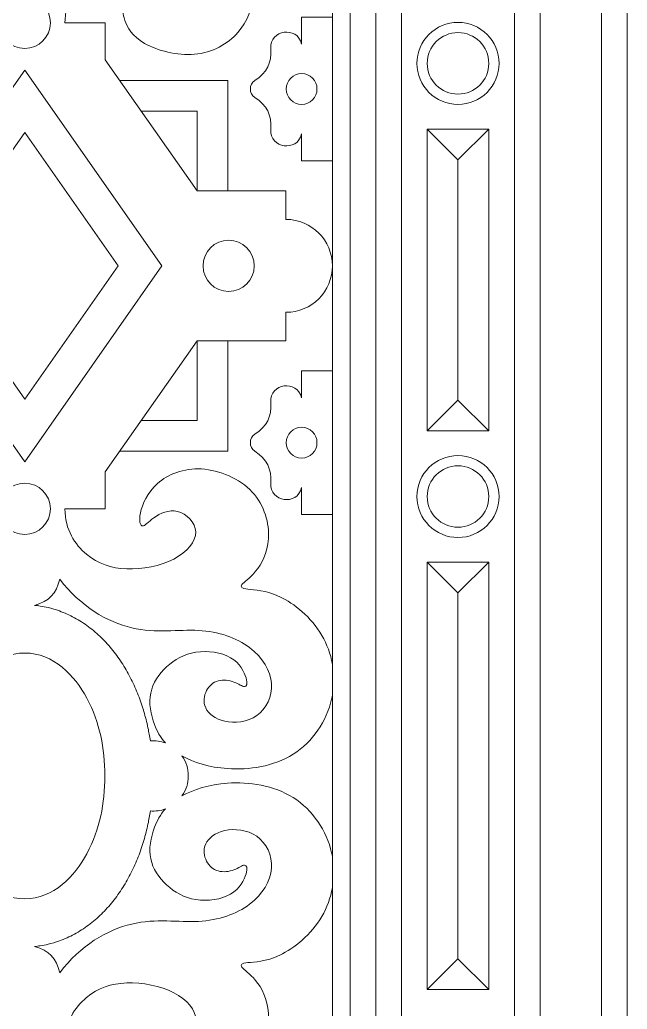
# Model space of a CAD drawing. Header units: millimetres. Extents: x 313 to 609, y -59 to 250.
# Drawn here: x 378.4 to 444.6, y 80.8 to 188.6 of the extents above; entities that cross this region are included whole.
import ezdxf

# ---------------------------------------------------------------- set-up
doc = ezdxf.new("R2010")
doc.units = ezdxf.units.MM
doc.header["$MEASUREMENT"] = 0
doc.layers.add('Default', color=7, linetype='Continuous')

msp = doc.modelspace()

# ---------------------------------------------------------------- linework, layer by layer
at = {"layer": 'Default', "lineweight": 9}
for points, knots in [([(313.2637, -37.0836), (313.2637, -37.0836), (444.551, -37.0836), (444.551, -37.0836), (444.551, -37.0836), (444.551, -37.0836), (444.551, 249.5131), (444.551, 249.5131), (444.551, 249.5131), (444.551, 249.5131), (313.2637, 249.5131), (313.2637, 249.5131), (313.2637, 249.5131), (313.2637, 249.5131), (313.2637, -37.0836), (313.2637, -37.0836)], [0, 0, 0, 0, 0.2, 0.2, 0.2, 0.2, 0.4, 0.4, 0.4, 0.4, 0.6, 0.6, 0.6, 0.6, 1, 1, 1, 1]), ([(316.057, -34.2903), (316.057, -34.2903), (441.7574, -34.2903), (441.7574, -34.2903), (441.7574, -34.2903), (441.7574, -34.2903), (441.7574, 246.7198), (441.7574, 246.7198), (441.7574, 246.7198), (441.7574, 246.7198), (316.057, 246.7198), (316.057, 246.7198), (316.057, 246.7198), (316.057, 246.7198), (316.057, -34.2903), (316.057, -34.2903)], [0, 0, 0, 0, 0.2, 0.2, 0.2, 0.2, 0.4, 0.4, 0.4, 0.4, 0.6, 0.6, 0.6, 0.6, 1, 1, 1, 1]), ([(322.7612, -27.5861), (322.7612, -27.5861), (435.0536, -27.5861), (435.0536, -27.5861), (435.0536, -27.5861), (435.0536, -27.5861), (435.0536, 240.0159), (435.0536, 240.0159), (435.0536, 240.0159), (435.0536, 240.0159), (322.7612, 240.0159), (322.7612, 240.0159), (322.7612, 240.0159), (322.7612, 240.0159), (322.7612, -27.5861), (322.7612, -27.5861)], [0, 0, 0, 0, 0.2, 0.2, 0.2, 0.2, 0.4, 0.4, 0.4, 0.4, 0.6, 0.6, 0.6, 0.6, 1, 1, 1, 1]), ([(325.5545, -24.7928), (325.5545, -24.7928), (432.2602, -24.7928), (432.2602, -24.7928), (432.2602, -24.7928), (432.2602, -24.7928), (432.2602, 237.2226), (432.2602, 237.2226), (432.2602, 237.2226), (432.2602, 237.2226), (325.5545, 237.2226), (325.5545, 237.2226), (325.5545, 237.2226), (325.5545, 237.2226), (325.5545, -24.7928), (325.5545, -24.7928)], [0, 0, 0, 0, 0.2, 0.2, 0.2, 0.2, 0.4, 0.4, 0.4, 0.4, 0.6, 0.6, 0.6, 0.6, 1, 1, 1, 1]), ([(337.845, -12.502), (337.845, -12.502), (419.9694, -12.502), (419.9694, -12.502), (419.9694, -12.502), (419.9694, -12.502), (419.9694, 224.9318), (419.9694, 224.9318), (419.9694, 224.9318), (419.9694, 224.9318), (337.845, 224.9318), (337.845, 224.9318), (337.845, 224.9318), (337.845, 224.9318), (337.845, -12.502), (337.845, -12.502)], [0, 0, 0, 0, 0.2, 0.2, 0.2, 0.2, 0.4, 0.4, 0.4, 0.4, 0.6, 0.6, 0.6, 0.6, 1, 1, 1, 1]), ([(340.6387, -9.7089), (340.6387, -9.7089), (417.1761, -9.7089), (417.1761, -9.7089), (417.1761, -9.7089), (417.1761, -9.7089), (417.1761, 222.1384), (417.1761, 222.1384), (417.1761, 222.1384), (417.1761, 222.1384), (340.6387, 222.1384), (340.6387, 222.1384), (340.6387, 222.1384), (340.6387, 222.1384), (340.6387, -9.7089), (340.6387, -9.7089)], [0, 0, 0, 0, 0.2, 0.2, 0.2, 0.2, 0.4, 0.4, 0.4, 0.4, 0.6, 0.6, 0.6, 0.6, 1, 1, 1, 1]), ([(343.4317, -6.9156), (343.4317, -6.9156), (414.3827, -6.9156), (414.3827, -6.9156), (414.3827, -6.9156), (414.3827, -6.9156), (414.3827, 219.3451), (414.3827, 219.3451), (414.3827, 219.3451), (414.3827, 219.3451), (343.4317, 219.3451), (343.4317, 219.3451), (343.4317, 219.3451), (343.4317, 219.3451), (343.4317, -6.9156), (343.4317, -6.9156)], [0, 0, 0, 0, 0.2, 0.2, 0.2, 0.2, 0.4, 0.4, 0.4, 0.4, 0.6, 0.6, 0.6, 0.6, 1, 1, 1, 1]), ([(345.3873, -4.96), (345.3873, -4.96), (412.4275, -4.96), (412.4275, -4.96), (412.4275, -4.96), (412.4275, -4.96), (412.4275, 217.3898), (412.4275, 217.3898), (412.4275, 217.3898), (412.4275, 217.3898), (345.3873, 217.3898), (345.3873, 217.3898), (345.3873, 217.3898), (345.3873, 217.3898), (345.3873, -4.96), (345.3873, -4.96)], [0, 0, 0, 0, 0.2, 0.2, 0.2, 0.2, 0.4, 0.4, 0.4, 0.4, 0.6, 0.6, 0.6, 0.6, 1, 1, 1, 1]), ([(383.2947, 188.2823), (383.2947, 190.5641), (384.382, 192.1818), (385.637, 193.232), (385.637, 193.232), (386.8921, 194.2824), (388.3153, 194.7652), (389.7388, 194.8503), (389.7388, 194.8503), (391.1626, 194.9351), (392.5867, 194.6223), (393.4743, 193.9749), (393.4743, 193.9749), (394.3616, 193.3275), (394.7125, 192.3455), (394.6425, 191.4968), (394.6425, 191.4968), (394.5728, 190.648), (394.0823, 189.9327), (393.3744, 189.6154), (393.3744, 189.6154), (392.6662, 189.2983), (391.7403, 189.3793), (391.0825, 189.5561), (391.0825, 189.5561), (390.425, 189.7331), (390.0354, 190.0057), (389.8189, 189.8965), (389.8189, 189.8965), (389.6021, 189.7871), (389.5588, 189.2957), (389.8126, 188.5584), (389.8126, 188.5584), (390.0662, 187.8212), (390.6169, 186.8383), (391.9737, 186.0519), (391.9737, 186.0519), (393.3305, 185.2654), (395.4927, 184.6758), (397.4234, 184.8579), (397.4234, 184.8579), (399.354, 185.04), (401.0527, 185.9937), (402.1316, 187.2179), (402.1316, 187.2179), (403.2105, 188.4422), (403.6693, 189.9366), (403.7761, 191.2868), (403.7761, 191.2868), (403.8828, 192.6368), (403.6373, 193.8432), (403.3117, 194.713), (403.3117, 194.713), (402.9863, 195.5828), (402.5806, 196.1164), (402.4647, 196.4622), (402.4647, 196.4622), (402.3487, 196.808), (402.5225, 196.9657), (403.1898, 197.1099), (403.1898, 197.1099), (403.8568, 197.254), (405.0172, 197.3845), (406.479, 198.0921), (406.479, 198.0921), (407.9407, 198.8), (409.7035, 200.0853), (410.9657, 202.0915), (410.9657, 202.0915), (411.6178, 203.128), (412.1362, 204.3573), (412.4275, 205.6251)], [0, 0, 0, 0, 0.05263158, 0.05263158, 0.05263158, 0.05263158, 0.10526316, 0.10526316, 0.10526316, 0.10526316, 0.15789474, 0.15789474, 0.15789474, 0.15789474, 0.21052632, 0.21052632, 0.21052632, 0.21052632, 0.26315789, 0.26315789, 0.26315789, 0.26315789, 0.31578947, 0.31578947, 0.31578947, 0.31578947, 0.36842105, 0.36842105, 0.36842105, 0.36842105, 0.42105263, 0.42105263, 0.42105263, 0.42105263, 0.47368421, 0.47368421, 0.47368421, 0.47368421, 0.52631579, 0.52631579, 0.52631579, 0.52631579, 0.57894737, 0.57894737, 0.57894737, 0.57894737, 0.63157895, 0.63157895, 0.63157895, 0.63157895, 0.68421053, 0.68421053, 0.68421053, 0.68421053, 0.73684211, 0.73684211, 0.73684211, 0.73684211, 0.78947368, 0.78947368, 0.78947368, 0.78947368, 0.84210526, 0.84210526, 0.84210526, 0.84210526, 0.89473684, 0.89473684, 0.89473684, 0.89473684, 1, 1, 1, 1]), ([(378.9074, 185.4893), (377.3646, 185.4893), (376.114, 186.7396), (376.114, 188.2823), (376.114, 188.2823), (376.114, 189.8253), (377.3646, 191.076), (378.9074, 191.076)], [0, 0, 0, 0, 0.33333333, 0.33333333, 0.33333333, 0.33333333, 1, 1, 1, 1]), ([(378.9074, 185.4893), (380.4501, 185.4893), (381.7007, 186.7396), (381.7007, 188.2823), (381.7007, 188.2823), (381.7007, 189.8253), (380.4501, 191.076), (378.9074, 191.076)], [0, 0, 0, 0, 0.33333333, 0.33333333, 0.33333333, 0.33333333, 1, 1, 1, 1]), ([(412.4275, 188.8977), (412.4275, 188.8977), (409.0754, 188.8977), (409.0754, 188.8977), (409.0754, 188.8977), (409.0754, 188.8977), (409.0754, 185.9724), (409.0754, 185.9724)], [0, 0, 0, 0, 0.33333333, 0.33333333, 0.33333333, 0.33333333, 1, 1, 1, 1]), ([(383.2947, 188.2823), (383.2947, 188.2823), (387.6821, 188.2823), (387.6821, 188.2823), (387.6821, 188.2823), (387.6821, 188.2823), (387.6821, 184.2499), (387.6821, 184.2499)], [0, 0, 0, 0, 0.33333333, 0.33333333, 0.33333333, 0.33333333, 1, 1, 1, 1]), ([(426.1148, 179.4002), (423.6465, 179.4002), (421.6456, 181.4014), (421.6456, 183.8697), (421.6456, 183.8697), (421.6456, 186.338), (423.6465, 188.339), (426.1148, 188.339), (426.1148, 188.339), (428.5831, 188.339), (430.5843, 186.338), (430.5843, 183.8697), (430.5843, 183.8697), (430.5843, 181.4014), (428.5831, 179.4002), (426.1148, 179.4002)], [0, 0, 0, 0, 0.2, 0.2, 0.2, 0.2, 0.4, 0.4, 0.4, 0.4, 0.6, 0.6, 0.6, 0.6, 1, 1, 1, 1]), ([(426.1148, 180.5177), (424.2637, 180.5177), (422.7627, 182.0183), (422.7627, 183.8697), (422.7627, 183.8697), (422.7627, 185.7209), (424.2637, 187.2215), (426.1148, 187.2215), (426.1148, 187.2215), (427.9663, 187.2215), (429.4669, 185.7209), (429.4669, 183.8697), (429.4669, 183.8697), (429.4669, 182.0183), (427.9663, 180.5177), (426.1148, 180.5177)], [0, 0, 0, 0, 0.2, 0.2, 0.2, 0.2, 0.4, 0.4, 0.4, 0.4, 0.6, 0.6, 0.6, 0.6, 1, 1, 1, 1]), ([(410.7513, 181.0761), (410.7513, 182.002), (410.001, 182.7523), (409.0754, 182.7523), (409.0754, 182.7523), (408.1498, 182.7523), (407.3995, 182.002), (407.3995, 181.0761), (407.3995, 181.0761), (407.3995, 180.1505), (408.1498, 179.4002), (409.0754, 179.4002), (409.0754, 179.4002), (410.001, 179.4002), (410.7513, 180.1505), (410.7513, 181.0761)], [0, 0, 0, 0, 0.2, 0.2, 0.2, 0.2, 0.4, 0.4, 0.4, 0.4, 0.6, 0.6, 0.6, 0.6, 1, 1, 1, 1]), ([(401.0349, 169.9677), (401.0349, 169.9677), (401.0349, 182.0079), (401.0349, 182.0079), (401.0349, 182.0079), (401.0349, 182.0079), (389.2521, 182.0079), (389.2521, 182.0079)], [0, 0, 0, 0, 0.33333333, 0.33333333, 0.33333333, 0.33333333, 1, 1, 1, 1]), ([(397.6829, 169.9677), (397.6829, 169.9677), (397.6829, 178.6558), (397.6829, 178.6558), (397.6829, 178.6558), (397.6829, 178.6558), (391.5991, 178.6558), (391.5991, 178.6558)], [0, 0, 0, 0, 0.33333333, 0.33333333, 0.33333333, 0.33333333, 1, 1, 1, 1]), ([(409.0754, 176.1804), (409.0754, 176.1804), (409.0754, 173.2548), (409.0754, 173.2548), (409.0754, 173.2548), (409.0754, 173.2548), (412.4275, 173.2548), (412.4275, 173.2548)], [0, 0, 0, 0, 0.33333333, 0.33333333, 0.33333333, 0.33333333, 1, 1, 1, 1]), ([(422.7627, 176.7121), (422.7627, 176.7121), (426.1148, 173.3601), (426.1148, 173.3601), (426.1148, 173.3601), (426.1148, 173.3601), (429.4669, 176.7121), (429.4669, 176.7121)], [0, 0, 0, 0, 0.33333333, 0.33333333, 0.33333333, 0.33333333, 1, 1, 1, 1]), ([(407.3675, 166.8623), (407.3675, 166.8623), (407.3675, 169.9677), (407.3675, 169.9677), (407.3675, 169.9677), (407.3675, 169.9677), (397.6829, 169.9677), (397.6829, 169.9677)], [0, 0, 0, 0, 0.33333333, 0.33333333, 0.33333333, 0.33333333, 1, 1, 1, 1]), ([(403.9202, 161.8021), (403.9202, 163.3448), (402.6696, 164.5954), (401.1269, 164.5954), (401.1269, 164.5954), (399.5841, 164.5954), (398.3335, 163.3448), (398.3335, 161.8021), (398.3335, 161.8021), (398.3335, 160.2596), (399.5841, 159.0087), (401.1269, 159.0087), (401.1269, 159.0087), (402.6696, 159.0087), (403.9202, 160.2596), (403.9202, 161.8021)], [0, 0, 0, 0, 0.2, 0.2, 0.2, 0.2, 0.4, 0.4, 0.4, 0.4, 0.6, 0.6, 0.6, 0.6, 1, 1, 1, 1]), ([(407.3675, 156.7421), (407.3675, 156.7421), (407.3675, 153.6368), (407.3675, 153.6368), (407.3675, 153.6368), (407.3675, 153.6368), (397.6829, 153.6368), (397.6829, 153.6368)], [0, 0, 0, 0, 0.33333333, 0.33333333, 0.33333333, 0.33333333, 1, 1, 1, 1]), ([(401.0349, 153.6368), (401.0349, 153.6368), (401.0349, 141.5965), (401.0349, 141.5965), (401.0349, 141.5965), (401.0349, 141.5965), (389.2521, 141.5965), (389.2521, 141.5965)], [0, 0, 0, 0, 0.33333333, 0.33333333, 0.33333333, 0.33333333, 1, 1, 1, 1]), ([(397.6829, 153.6368), (397.6829, 153.6368), (397.6829, 144.9486), (397.6829, 144.9486), (397.6829, 144.9486), (397.6829, 144.9486), (391.5991, 144.9486), (391.5991, 144.9486)], [0, 0, 0, 0, 0.33333333, 0.33333333, 0.33333333, 0.33333333, 1, 1, 1, 1]), ([(409.0754, 147.424), (409.0754, 147.424), (409.0754, 150.3493), (409.0754, 150.3493), (409.0754, 150.3493), (409.0754, 150.3493), (412.4275, 150.3493), (412.4275, 150.3493)], [0, 0, 0, 0, 0.33333333, 0.33333333, 0.33333333, 0.33333333, 1, 1, 1, 1]), ([(422.7627, 143.8196), (422.7627, 143.8196), (426.1148, 147.1714), (426.1148, 147.1714), (426.1148, 147.1714), (426.1148, 147.1714), (429.4669, 143.8196), (429.4669, 143.8196)], [0, 0, 0, 0, 0.33333333, 0.33333333, 0.33333333, 0.33333333, 1, 1, 1, 1]), ([(410.7513, 142.528), (410.7513, 141.6025), (410.001, 140.8522), (409.0754, 140.8522), (409.0754, 140.8522), (408.1498, 140.8522), (407.3995, 141.6025), (407.3995, 142.528), (407.3995, 142.528), (407.3995, 143.4536), (408.1498, 144.2042), (409.0754, 144.2042), (409.0754, 144.2042), (410.001, 144.2042), (410.7513, 143.4536), (410.7513, 142.528)], [0, 0, 0, 0, 0.2, 0.2, 0.2, 0.2, 0.4, 0.4, 0.4, 0.4, 0.6, 0.6, 0.6, 0.6, 1, 1, 1, 1]), ([(426.1148, 132.1928), (423.6465, 132.1928), (421.6456, 134.1937), (421.6456, 136.662), (421.6456, 136.662), (421.6456, 139.1306), (423.6465, 141.1315), (426.1148, 141.1315), (426.1148, 141.1315), (428.5831, 141.1315), (430.5843, 139.1306), (430.5843, 136.662), (430.5843, 136.662), (430.5843, 134.1937), (428.5831, 132.1928), (426.1148, 132.1928)], [0, 0, 0, 0, 0.2, 0.2, 0.2, 0.2, 0.4, 0.4, 0.4, 0.4, 0.6, 0.6, 0.6, 0.6, 1, 1, 1, 1]), ([(383.2947, 135.3218), (383.2947, 133.0404), (384.382, 131.4226), (385.637, 130.3725), (385.637, 130.3725), (386.8921, 129.322), (388.3153, 128.8392), (390.0155, 128.7805), (390.0155, 128.7805), (391.716, 128.7218), (393.6938, 129.0874), (395.1547, 129.8458), (395.1547, 129.8458), (396.6155, 130.6038), (397.5595, 131.7547), (397.5399, 132.8025), (397.5399, 132.8025), (397.5204, 133.85), (396.5369, 134.7942), (395.5669, 135.0359), (395.5669, 135.0359), (394.5968, 135.2776), (393.6404, 134.8168), (392.9915, 134.355), (392.9915, 134.355), (392.3429, 133.8939), (392.0025, 133.4318), (391.7474, 133.4538), (391.7474, 133.4538), (391.4924, 133.4754), (391.3227, 133.9808), (391.514, 134.8841), (391.514, 134.8841), (391.7053, 135.7877), (392.2572, 137.089), (393.3842, 138.0876), (393.3842, 138.0876), (394.5111, 139.0861), (396.2128, 139.7822), (398.1725, 139.6662), (398.1725, 139.6662), (400.1319, 139.5499), (402.3496, 138.622), (403.7052, 137.1558), (403.7052, 137.1558), (405.0605, 135.6896), (405.5543, 133.6851), (405.4662, 132.0884), (405.4662, 132.0884), (405.3778, 130.4914), (404.7082, 129.3022), (404.0629, 128.5145), (404.0629, 128.5145), (403.4172, 127.7265), (402.7962, 127.3404), (402.5726, 127.0684), (402.5726, 127.0684), (402.3487, 126.7965), (402.5225, 126.6387), (403.2212, 126.561), (403.2212, 126.561), (403.9199, 126.4833), (405.1432, 126.486), (406.6958, 125.7463), (406.6958, 125.7463), (408.2483, 125.0064), (410.1297, 123.5242), (411.2907, 121.5206), (411.2907, 121.5206), (411.8406, 120.5725), (412.2288, 119.5075), (412.4275, 118.3942)], [0, 0, 0, 0, 0.05263158, 0.05263158, 0.05263158, 0.05263158, 0.10526316, 0.10526316, 0.10526316, 0.10526316, 0.15789474, 0.15789474, 0.15789474, 0.15789474, 0.21052632, 0.21052632, 0.21052632, 0.21052632, 0.26315789, 0.26315789, 0.26315789, 0.26315789, 0.31578947, 0.31578947, 0.31578947, 0.31578947, 0.36842105, 0.36842105, 0.36842105, 0.36842105, 0.42105263, 0.42105263, 0.42105263, 0.42105263, 0.47368421, 0.47368421, 0.47368421, 0.47368421, 0.52631579, 0.52631579, 0.52631579, 0.52631579, 0.57894737, 0.57894737, 0.57894737, 0.57894737, 0.63157895, 0.63157895, 0.63157895, 0.63157895, 0.68421053, 0.68421053, 0.68421053, 0.68421053, 0.73684211, 0.73684211, 0.73684211, 0.73684211, 0.78947368, 0.78947368, 0.78947368, 0.78947368, 0.84210526, 0.84210526, 0.84210526, 0.84210526, 0.89473684, 0.89473684, 0.89473684, 0.89473684, 1, 1, 1, 1]), ([(383.2947, 135.3218), (383.2947, 135.3218), (387.6821, 135.3218), (387.6821, 135.3218), (387.6821, 135.3218), (387.6821, 135.3218), (387.6821, 139.3542), (387.6821, 139.3542)], [0, 0, 0, 0, 0.33333333, 0.33333333, 0.33333333, 0.33333333, 1, 1, 1, 1]), ([(426.1148, 133.3102), (424.2637, 133.3102), (422.7627, 134.8108), (422.7627, 136.662), (422.7627, 136.662), (422.7627, 138.5134), (424.2637, 140.0141), (426.1148, 140.0141), (426.1148, 140.0141), (427.9663, 140.0141), (429.4669, 138.5134), (429.4669, 136.662), (429.4669, 136.662), (429.4669, 134.8108), (427.9663, 133.3102), (426.1148, 133.3102)], [0, 0, 0, 0, 0.2, 0.2, 0.2, 0.2, 0.4, 0.4, 0.4, 0.4, 0.6, 0.6, 0.6, 0.6, 1, 1, 1, 1]), ([(378.9074, 138.1152), (377.3646, 138.1152), (376.114, 136.8646), (376.114, 135.3218), (376.114, 135.3218), (376.114, 133.7791), (377.3646, 132.5285), (378.9074, 132.5285)], [0, 0, 0, 0, 0.33333333, 0.33333333, 0.33333333, 0.33333333, 1, 1, 1, 1]), ([(378.9074, 138.1152), (380.4501, 138.1152), (381.7007, 136.8646), (381.7007, 135.3218), (381.7007, 135.3218), (381.7007, 133.7791), (380.4501, 132.5285), (378.9074, 132.5285)], [0, 0, 0, 0, 0.33333333, 0.33333333, 0.33333333, 0.33333333, 1, 1, 1, 1]), ([(412.4275, 134.7067), (412.4275, 134.7067), (409.0754, 134.7067), (409.0754, 134.7067), (409.0754, 134.7067), (409.0754, 134.7067), (409.0754, 137.6321), (409.0754, 137.6321)], [0, 0, 0, 0, 0.33333333, 0.33333333, 0.33333333, 0.33333333, 1, 1, 1, 1]), ([(422.7627, 129.5047), (422.7627, 129.5047), (426.1148, 126.1526), (426.1148, 126.1526), (426.1148, 126.1526), (426.1148, 126.1526), (429.4669, 129.5047), (429.4669, 129.5047)], [0, 0, 0, 0, 0.33333333, 0.33333333, 0.33333333, 0.33333333, 1, 1, 1, 1]), ([(394.2338, 109.8021), (393.6801, 110.4217), (393.3228, 111.0934), (393.052, 111.8037), (393.052, 111.8037), (392.6238, 112.9279), (392.4126, 114.1486), (392.6353, 115.2453), (392.6353, 115.2453), (392.8581, 116.342), (393.5147, 117.3144), (394.3711, 118.1012), (394.3711, 118.1012), (395.2279, 118.8874), (396.2846, 119.4879), (397.5634, 119.6878), (397.5634, 119.6878), (398.8421, 119.888), (400.3428, 119.6878), (401.3419, 119.0991), (401.3419, 119.0991), (402.341, 118.5105), (402.8383, 117.533), (403.0284, 116.8906), (403.0284, 116.8906), (403.2182, 116.248), (403.1008, 115.9407), (402.852, 115.9419), (402.852, 115.9419), (402.6035, 115.9431), (402.2239, 116.253), (401.7064, 116.4485), (401.7064, 116.4485), (401.1895, 116.6439), (400.5346, 116.7249), (399.9878, 116.576), (399.9878, 116.576), (399.4409, 116.4271), (399.002, 116.0487), (398.7232, 115.5104), (398.7232, 115.5104), (398.4442, 114.9722), (398.3255, 114.2737), (398.6251, 113.6326), (398.6251, 113.6326), (398.9243, 112.9914), (399.6414, 112.4078), (400.6995, 112.1761), (400.6995, 112.1761), (401.758, 111.9448), (403.1569, 112.0652), (404.1919, 112.798), (404.1919, 112.798), (405.2269, 113.5306), (405.8977, 114.8749), (405.7963, 116.2759), (405.7963, 116.2759), (405.6949, 117.6768), (404.8209, 119.1338), (403.4045, 120.2033), (403.4045, 120.2033), (401.9878, 121.273), (400.0284, 121.9548), (397.8403, 122.0686), (397.8403, 122.0686), (395.6523, 122.1825), (393.2356, 121.7282), (390.5671, 122.3563), (390.5671, 122.3563), (387.8986, 122.9844), (384.9783, 124.6944), (382.7191, 127.6678)], [0, 0, 0, 0, 0.05263158, 0.05263158, 0.05263158, 0.05263158, 0.10526316, 0.10526316, 0.10526316, 0.10526316, 0.15789474, 0.15789474, 0.15789474, 0.15789474, 0.21052632, 0.21052632, 0.21052632, 0.21052632, 0.26315789, 0.26315789, 0.26315789, 0.26315789, 0.31578947, 0.31578947, 0.31578947, 0.31578947, 0.36842105, 0.36842105, 0.36842105, 0.36842105, 0.42105263, 0.42105263, 0.42105263, 0.42105263, 0.47368421, 0.47368421, 0.47368421, 0.47368421, 0.52631579, 0.52631579, 0.52631579, 0.52631579, 0.57894737, 0.57894737, 0.57894737, 0.57894737, 0.63157895, 0.63157895, 0.63157895, 0.63157895, 0.68421053, 0.68421053, 0.68421053, 0.68421053, 0.73684211, 0.73684211, 0.73684211, 0.73684211, 0.78947368, 0.78947368, 0.78947368, 0.78947368, 0.84210526, 0.84210526, 0.84210526, 0.84210526, 0.89473684, 0.89473684, 0.89473684, 0.89473684, 1, 1, 1, 1]), ([(379.9818, 124.8048), (380.1891, 124.7843), (380.3958, 124.7579), (380.6016, 124.7259), (380.6016, 124.7259), (380.8884, 124.6811), (381.1737, 124.625), (381.4566, 124.5577), (381.4566, 124.5577), (381.8709, 124.4593), (382.2799, 124.3368), (382.6806, 124.1923), (382.6806, 124.1923), (383.2449, 123.9889), (383.7936, 123.7416), (384.3209, 123.4557), (384.3209, 123.4557), (384.8553, 123.1656), (385.3677, 122.8359), (385.8553, 122.4726), (385.8553, 122.4726), (386.3482, 122.1054), (386.8153, 121.7039), (387.2551, 121.275), (387.2551, 121.275), (387.6987, 120.8424), (388.1145, 120.3812), (388.5021, 119.8981), (388.5021, 119.8981), (388.8927, 119.4114), (389.2551, 118.9019), (389.5893, 118.3752), (389.5893, 118.3752), (389.9253, 117.8459), (390.2335, 117.299), (390.5143, 116.7388), (390.5143, 116.7388), (390.7955, 116.1786), (391.0496, 115.6047), (391.2783, 115.0205), (391.2783, 115.0205), (391.5054, 114.4398), (391.7071, 113.8491), (391.8844, 113.2509), (391.8844, 113.2509), (392.0594, 112.6601), (392.2107, 112.062), (392.3388, 111.4593), (392.3388, 111.4593), (392.4387, 110.9881), (392.525, 110.5136), (392.5971, 110.037)], [0, 0, 0, 0, 0.07142857, 0.07142857, 0.07142857, 0.07142857, 0.14285714, 0.14285714, 0.14285714, 0.14285714, 0.21428571, 0.21428571, 0.21428571, 0.21428571, 0.28571429, 0.28571429, 0.28571429, 0.28571429, 0.35714286, 0.35714286, 0.35714286, 0.35714286, 0.42857143, 0.42857143, 0.42857143, 0.42857143, 0.5, 0.5, 0.5, 0.5, 0.57142857, 0.57142857, 0.57142857, 0.57142857, 0.64285714, 0.64285714, 0.64285714, 0.64285714, 0.71428571, 0.71428571, 0.71428571, 0.71428571, 0.78571429, 0.78571429, 0.78571429, 0.78571429, 0.85714286, 0.85714286, 0.85714286, 0.85714286, 1, 1, 1, 1]), ([(378.9074, 119.6063), (375.7751, 119.6063), (373.4538, 117.1344), (372.1513, 114.6886), (372.1513, 114.6886), (370.6979, 111.9585), (370.1827, 109.263), (370.1827, 106.2146)], [0, 0, 0, 0, 0.33333333, 0.33333333, 0.33333333, 0.33333333, 1, 1, 1, 1]), ([(378.9074, 119.6063), (382.0397, 119.6063), (384.3609, 117.1344), (385.6631, 114.6886), (385.6631, 114.6886), (387.1169, 111.9585), (387.632, 109.263), (387.632, 106.2146)], [0, 0, 0, 0, 0.33333333, 0.33333333, 0.33333333, 0.33333333, 1, 1, 1, 1]), ([(412.4275, 114.9784), (412.404, 114.8494), (412.3776, 114.7207), (412.3486, 114.592), (412.3486, 114.592), (411.8038, 112.1916), (410.2735, 109.9151), (408.1543, 108.5779), (408.1543, 108.5779), (406.0347, 107.2407), (403.3262, 106.843), (400.9976, 107.0073), (400.9976, 107.0073), (399.0085, 107.1476), (397.2967, 107.6977), (396.0313, 108.4021)], [0, 0, 0, 0, 0.2, 0.2, 0.2, 0.2, 0.4, 0.4, 0.4, 0.4, 0.6, 0.6, 0.6, 0.6, 1, 1, 1, 1]), ([(378.9074, 92.8232), (375.7751, 92.8232), (373.4538, 95.2951), (372.1513, 97.7409), (372.1513, 97.7409), (370.6979, 100.471), (370.1827, 103.1665), (370.1827, 106.2146)], [0, 0, 0, 0, 0.33333333, 0.33333333, 0.33333333, 0.33333333, 1, 1, 1, 1]), ([(378.9074, 92.8232), (382.0397, 92.8232), (384.3609, 95.2951), (385.6631, 97.7409), (385.6631, 97.7409), (387.1169, 100.471), (387.632, 103.1665), (387.632, 106.2146)], [0, 0, 0, 0, 0.33333333, 0.33333333, 0.33333333, 0.33333333, 1, 1, 1, 1]), ([(412.4275, 97.4511), (412.404, 97.5801), (412.3776, 97.7091), (412.3486, 97.8375), (412.3486, 97.8375), (411.8038, 100.2382), (410.2735, 102.5144), (408.1543, 103.8516), (408.1543, 103.8516), (406.0347, 105.1888), (403.3262, 105.5862), (400.9976, 105.4222), (400.9976, 105.4222), (399.0085, 105.2822), (397.2967, 104.7318), (396.0313, 104.0277)], [0, 0, 0, 0, 0.2, 0.2, 0.2, 0.2, 0.4, 0.4, 0.4, 0.4, 0.6, 0.6, 0.6, 0.6, 1, 1, 1, 1]), ([(394.2338, 102.6274), (393.6801, 102.0078), (393.3228, 101.3361), (393.052, 100.6258), (393.052, 100.6258), (392.6238, 99.5016), (392.4126, 98.2809), (392.6353, 97.1845), (392.6353, 97.1845), (392.8581, 96.0875), (393.5147, 95.1151), (394.3711, 94.3286), (394.3711, 94.3286), (395.2279, 93.5421), (396.2846, 92.9416), (397.5634, 92.7417), (397.5634, 92.7417), (398.8421, 92.5415), (400.3428, 92.7417), (401.3419, 93.3304), (401.3419, 93.3304), (402.341, 93.9193), (402.8383, 94.8965), (403.0284, 95.5392), (403.0284, 95.5392), (403.2182, 96.1815), (403.1008, 96.4888), (402.852, 96.4876), (402.852, 96.4876), (402.6035, 96.4864), (402.2239, 96.1765), (401.7064, 95.9811), (401.7064, 95.9811), (401.1895, 95.7856), (400.5346, 95.705), (399.9878, 95.8535), (399.9878, 95.8535), (399.4409, 96.0024), (399.002, 96.3808), (398.7232, 96.9191), (398.7232, 96.9191), (398.4442, 97.4576), (398.3255, 98.1561), (398.6251, 98.7969), (398.6251, 98.7969), (398.9243, 99.4381), (399.6414, 100.0217), (400.6995, 100.2534), (400.6995, 100.2534), (401.758, 100.4847), (403.1569, 100.3643), (404.1919, 99.6315), (404.1919, 99.6315), (405.2269, 98.899), (405.8977, 97.5546), (405.7963, 96.1537), (405.7963, 96.1537), (405.6949, 94.753), (404.8209, 93.2957), (403.4045, 92.2262), (403.4045, 92.2262), (401.9878, 91.1565), (400.0284, 90.4747), (397.8403, 90.3609), (397.8403, 90.3609), (395.6523, 90.247), (393.2356, 90.7013), (390.5671, 90.0732), (390.5671, 90.0732), (387.8986, 89.4454), (384.9783, 87.7351), (382.7191, 84.762)], [0, 0, 0, 0, 0.05263158, 0.05263158, 0.05263158, 0.05263158, 0.10526316, 0.10526316, 0.10526316, 0.10526316, 0.15789474, 0.15789474, 0.15789474, 0.15789474, 0.21052632, 0.21052632, 0.21052632, 0.21052632, 0.26315789, 0.26315789, 0.26315789, 0.26315789, 0.31578947, 0.31578947, 0.31578947, 0.31578947, 0.36842105, 0.36842105, 0.36842105, 0.36842105, 0.42105263, 0.42105263, 0.42105263, 0.42105263, 0.47368421, 0.47368421, 0.47368421, 0.47368421, 0.52631579, 0.52631579, 0.52631579, 0.52631579, 0.57894737, 0.57894737, 0.57894737, 0.57894737, 0.63157895, 0.63157895, 0.63157895, 0.63157895, 0.68421053, 0.68421053, 0.68421053, 0.68421053, 0.73684211, 0.73684211, 0.73684211, 0.73684211, 0.78947368, 0.78947368, 0.78947368, 0.78947368, 0.84210526, 0.84210526, 0.84210526, 0.84210526, 0.89473684, 0.89473684, 0.89473684, 0.89473684, 1, 1, 1, 1]), ([(379.9818, 87.6248), (380.1891, 87.6452), (380.3958, 87.6716), (380.6016, 87.7036), (380.6016, 87.7036), (380.8884, 87.7484), (381.1737, 87.8045), (381.4566, 87.8718), (381.4566, 87.8718), (381.8709, 87.9703), (382.2799, 88.0927), (382.6806, 88.2372), (382.6806, 88.2372), (383.2449, 88.4409), (383.7936, 88.6879), (384.3209, 88.9738), (384.3209, 88.9738), (384.8553, 89.2639), (385.3677, 89.5939), (385.8553, 89.9572), (385.8553, 89.9572), (386.3482, 90.3244), (386.8153, 90.7256), (387.2551, 91.1548), (387.2551, 91.1548), (387.6987, 91.5874), (388.1145, 92.0483), (388.5021, 92.5314), (388.5021, 92.5314), (388.8927, 93.0184), (389.2551, 93.5276), (389.5893, 94.0543), (389.5893, 94.0543), (389.9253, 94.5836), (390.2335, 95.1305), (390.5143, 95.6907), (390.5143, 95.6907), (390.7955, 96.2512), (391.0496, 96.8251), (391.2783, 97.409), (391.2783, 97.409), (391.5054, 97.99), (391.7071, 98.5807), (391.8844, 99.1786), (391.8844, 99.1786), (392.0594, 99.7697), (392.2107, 100.3675), (392.3388, 100.9702), (392.3388, 100.9702), (392.4387, 101.4417), (392.525, 101.9159), (392.5971, 102.3925)], [0, 0, 0, 0, 0.07142857, 0.07142857, 0.07142857, 0.07142857, 0.14285714, 0.14285714, 0.14285714, 0.14285714, 0.21428571, 0.21428571, 0.21428571, 0.21428571, 0.28571429, 0.28571429, 0.28571429, 0.28571429, 0.35714286, 0.35714286, 0.35714286, 0.35714286, 0.42857143, 0.42857143, 0.42857143, 0.42857143, 0.5, 0.5, 0.5, 0.5, 0.57142857, 0.57142857, 0.57142857, 0.57142857, 0.64285714, 0.64285714, 0.64285714, 0.64285714, 0.71428571, 0.71428571, 0.71428571, 0.71428571, 0.78571429, 0.78571429, 0.78571429, 0.78571429, 0.85714286, 0.85714286, 0.85714286, 0.85714286, 1, 1, 1, 1]), ([(383.2947, 77.1077), (383.2947, 79.3892), (384.382, 81.0069), (385.637, 82.0573), (385.637, 82.0573), (386.8921, 83.1075), (388.3153, 83.5903), (390.0155, 83.649), (390.0155, 83.649), (391.716, 83.7077), (393.6938, 83.3421), (395.1547, 82.584), (395.1547, 82.584), (396.6155, 81.8257), (397.5595, 80.6748), (397.5399, 79.6273), (397.5399, 79.6273), (397.5204, 78.5795), (396.5369, 77.6353), (395.5669, 77.3936), (395.5669, 77.3936), (394.5968, 77.1519), (393.6404, 77.613), (392.9915, 78.0745), (392.9915, 78.0745), (392.3429, 78.5359), (392.0025, 78.9977), (391.7474, 78.976), (391.7474, 78.976), (391.4924, 78.9541), (391.3227, 78.4488), (391.514, 77.5454), (391.514, 77.5454), (391.7053, 76.6421), (392.2572, 75.3408), (393.3842, 74.3419), (393.3842, 74.3419), (394.5111, 73.3434), (396.2128, 72.6474), (398.1725, 72.7636), (398.1725, 72.7636), (400.1319, 72.8796), (402.3496, 73.8075), (403.7052, 75.2737), (403.7052, 75.2737), (405.0605, 76.7399), (405.5543, 78.7444), (405.4662, 80.3414), (405.4662, 80.3414), (405.3778, 81.9381), (404.7082, 83.1274), (404.0629, 83.9153), (404.0629, 83.9153), (403.4172, 84.703), (402.7962, 85.0891), (402.5726, 85.3614), (402.5726, 85.3614), (402.3487, 85.6333), (402.5225, 85.7911), (403.2212, 85.8685), (403.2212, 85.8685), (403.9199, 85.9462), (405.1432, 85.9435), (406.6958, 86.6835), (406.6958, 86.6835), (408.2483, 87.4231), (410.1297, 88.9053), (411.2907, 90.9089), (411.2907, 90.9089), (411.8406, 91.8573), (412.2288, 92.922), (412.4275, 94.0356)], [0, 0, 0, 0, 0.05263158, 0.05263158, 0.05263158, 0.05263158, 0.10526316, 0.10526316, 0.10526316, 0.10526316, 0.15789474, 0.15789474, 0.15789474, 0.15789474, 0.21052632, 0.21052632, 0.21052632, 0.21052632, 0.26315789, 0.26315789, 0.26315789, 0.26315789, 0.31578947, 0.31578947, 0.31578947, 0.31578947, 0.36842105, 0.36842105, 0.36842105, 0.36842105, 0.42105263, 0.42105263, 0.42105263, 0.42105263, 0.47368421, 0.47368421, 0.47368421, 0.47368421, 0.52631579, 0.52631579, 0.52631579, 0.52631579, 0.57894737, 0.57894737, 0.57894737, 0.57894737, 0.63157895, 0.63157895, 0.63157895, 0.63157895, 0.68421053, 0.68421053, 0.68421053, 0.68421053, 0.73684211, 0.73684211, 0.73684211, 0.73684211, 0.78947368, 0.78947368, 0.78947368, 0.78947368, 0.84210526, 0.84210526, 0.84210526, 0.84210526, 0.89473684, 0.89473684, 0.89473684, 0.89473684, 1, 1, 1, 1]), ([(422.7627, 82.9248), (422.7627, 82.9248), (426.1148, 86.2769), (426.1148, 86.2769), (426.1148, 86.2769), (426.1148, 86.2769), (429.4669, 82.9248), (429.4669, 82.9248)], [0, 0, 0, 0, 0.33333333, 0.33333333, 0.33333333, 0.33333333, 1, 1, 1, 1])]:
    msp.add_open_spline(points, degree=3, knots=knots, dxfattribs=at)
for points in [[(409.0754, 185.9724), (408.5864, 187.9902), (405.5985, 187.5489), (405.7135, 185.4756)], [(405.7135, 185.4756), (405.8028, 183.8685), (405.3203, 182.9009), (403.9837, 182.0043)], [(387.6821, 184.2499), (387.6821, 184.2499), (397.6829, 169.9677), (397.6829, 169.9677)], [(378.9074, 183.1455), (378.9074, 183.1455), (363.9626, 161.8021), (363.9626, 161.8021)], [(378.9074, 183.1455), (378.9074, 183.1455), (393.8521, 161.8021), (393.8521, 161.8021)], [(403.9837, 182.0043), (403.3238, 181.5616), (403.3238, 180.5909), (403.9837, 180.1484)], [(403.9837, 180.1484), (403.3238, 180.5909), (403.3238, 181.5616), (403.9837, 182.0043)], [(405.7135, 176.6766), (405.8028, 178.2836), (405.3203, 179.2516), (403.9837, 180.1484)], [(378.9074, 176.3275), (378.9074, 176.3275), (368.7364, 161.8021), (368.7364, 161.8021)], [(378.9074, 176.3275), (378.9074, 176.3275), (389.0781, 161.8021), (389.0781, 161.8021)], [(409.0754, 176.1804), (408.5864, 174.1623), (405.5985, 174.6033), (405.7135, 176.6769)], [(422.7627, 176.7121), (422.7627, 176.7121), (429.4669, 176.7121), (429.4669, 176.7121)], [(422.7627, 176.7121), (422.7627, 176.7121), (422.7627, 143.8196), (422.7627, 143.8196)], [(429.4669, 143.8196), (429.4669, 143.8196), (429.4669, 176.7121), (429.4669, 176.7121)], [(412.4275, 150.3493), (412.4275, 150.3493), (412.4275, 173.2548), (412.4275, 173.2548)], [(426.1148, 173.3601), (426.1148, 173.3601), (426.1148, 147.1714), (426.1148, 147.1714)], [(412.4275, 161.8021), (412.4275, 164.5969), (410.162, 166.8623), (407.3675, 166.8623)], [(378.9074, 140.4586), (378.9074, 140.4586), (363.9626, 161.8021), (363.9626, 161.8021)], [(378.9074, 147.2769), (378.9074, 147.2769), (368.7364, 161.8021), (368.7364, 161.8021)], [(378.9074, 140.4586), (378.9074, 140.4586), (393.8521, 161.8021), (393.8521, 161.8021)], [(378.9074, 147.2769), (378.9074, 147.2769), (389.0781, 161.8021), (389.0781, 161.8021)], [(412.4275, 161.8021), (412.4275, 159.0075), (410.162, 156.7421), (407.3675, 156.7421)], [(387.6821, 139.3542), (387.6821, 139.3542), (397.6829, 153.6368), (397.6829, 153.6368)], [(409.0754, 147.424), (408.5864, 149.4421), (405.5985, 149.0009), (405.7135, 146.9276)], [(405.7135, 146.9276), (405.8028, 145.3205), (405.3203, 144.3528), (403.9837, 143.456)], [(403.9837, 143.456), (403.3238, 143.0135), (403.3238, 142.0429), (403.9837, 141.6001)], [(403.9837, 141.6001), (403.3238, 142.0429), (403.3238, 143.0135), (403.9837, 143.456)], [(429.4669, 143.8196), (429.4669, 143.8196), (422.7627, 143.8196), (422.7627, 143.8196)], [(405.7135, 138.1285), (405.8028, 139.7356), (405.3203, 140.7036), (403.9837, 141.6001)], [(409.0754, 137.6321), (408.5864, 135.6139), (405.5985, 136.0552), (405.7135, 138.1285)], [(412.4275, 118.3942), (412.4275, 118.3942), (412.4275, 134.7067), (412.4275, 134.7067)], [(422.7627, 129.5047), (422.7627, 129.5047), (422.7627, 106.2146), (422.7627, 106.2146)], [(429.4669, 129.5047), (429.4669, 129.5047), (422.7627, 129.5047), (422.7627, 129.5047)], [(429.4669, 129.5047), (429.4669, 129.5047), (429.4669, 106.2146), (429.4669, 106.2146)], [(379.9818, 124.8048), (381.5759, 125.2594), (382.3362, 126.0548), (382.7191, 127.6678)], [(426.1148, 126.1526), (426.1148, 126.1526), (426.1148, 106.2146), (426.1148, 106.2146)], [(412.4275, 97.4511), (412.4275, 97.4511), (412.4275, 114.9784), (412.4275, 114.9784)], [(394.2338, 109.8021), (393.6938, 110.0053), (393.1721, 110.0803), (392.5971, 110.037)], [(396.7167, 106.2146), (396.7167, 107.0471), (396.5064, 107.7185), (396.0313, 108.4021)], [(396.7167, 106.2146), (396.7167, 105.3821), (396.5064, 104.7113), (396.0313, 104.0277)], [(422.7627, 82.9248), (422.7627, 82.9248), (422.7627, 106.2146), (422.7627, 106.2146)], [(426.1148, 86.2769), (426.1148, 86.2769), (426.1148, 106.2146), (426.1148, 106.2146)], [(429.4669, 82.9248), (429.4669, 82.9248), (429.4669, 106.2146), (429.4669, 106.2146)], [(394.2338, 102.6274), (393.6938, 102.4242), (393.1721, 102.3495), (392.5971, 102.3925)], [(412.4275, 77.7228), (412.4275, 77.7228), (412.4275, 94.0356), (412.4275, 94.0356)], [(379.9818, 87.6248), (381.5759, 87.1701), (382.3362, 86.3747), (382.7191, 84.762)], [(429.4669, 82.9248), (429.4669, 82.9248), (422.7627, 82.9248), (422.7627, 82.9248)]]:
    msp.add_open_spline(points, degree=3, dxfattribs=at)

doc.saveas('drawing.dxf')
